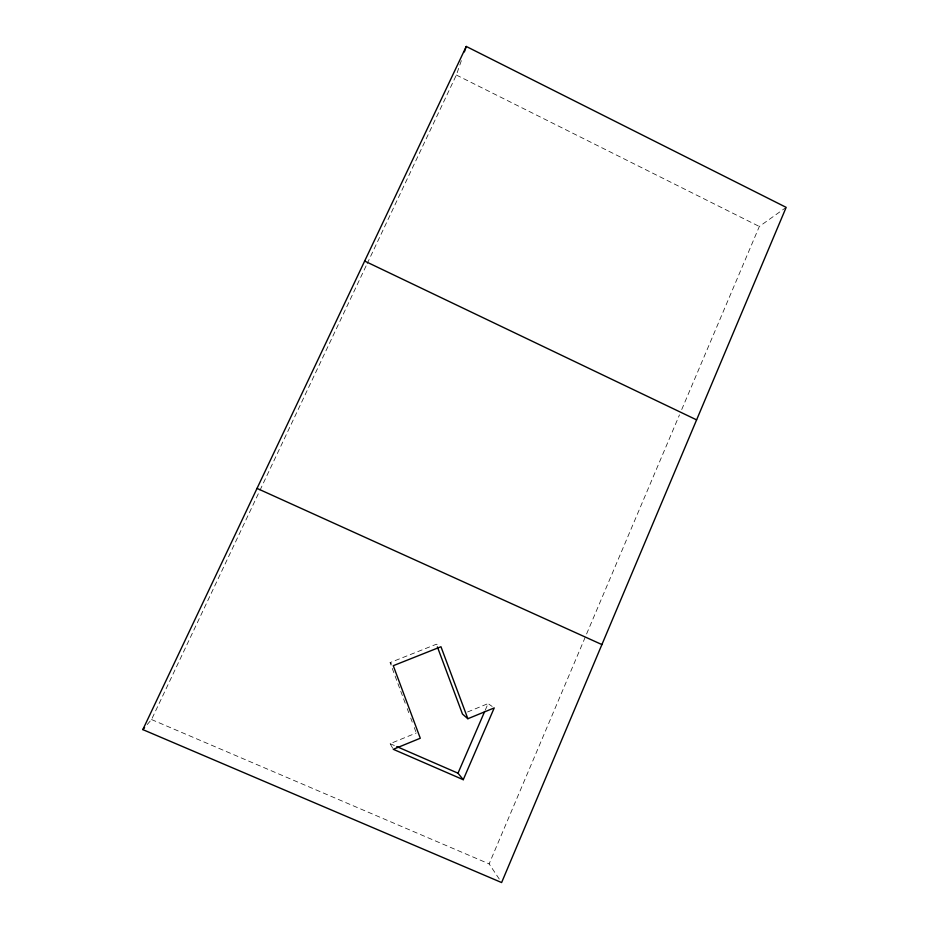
<?xml version="1.0" encoding="UTF-8"?>
<svg xmlns="http://www.w3.org/2000/svg" width="929" height="929" viewBox="0 0 929 929"><rect width="100%" height="100%" fill="white"/><g stroke="black" fill="none" stroke-linecap="round" stroke-linejoin="round"><path stroke-width="0.7" stroke-dasharray="4.64 3.48" d="M367.152 263.673L456.36 75.028L461.55 60.06M499.268 879.055L489.13 863.889L679.459 414.891M681.723 409.55L759.33 226.479L785.005 208.201M485.252 710.151L488.085 703.59L492.184 706.47M147.188 724.574L151.532 719.545L259.342 491.615M259.957 490.303L366.525 264.986M392.665 748.182L390.11 743.676L416.285 732.958M467.601 711.974L488.085 703.59M405.207 703.195L390.099 662.598L436.398 644.227L438.674 645.481M151.532 719.545L489.13 863.889M390.11 743.676L395.429 745.987M456.36 75.028L759.33 226.479M390.099 662.598L391.69 664.154M407.227 708.606L408.737 712.671M410.746 718.082L412.255 722.135M414.276 727.546L415.786 731.611"/><path stroke-width="1.39" d="M464.372 51.896L466.265 46.45L786.166 207.364L501.614 882.55L142.834 729.602L466.265 46.45M467.856 718.732L440.961 646.735L393.269 665.698L420.28 738.241L393.292 749.308L463.257 779.698L494.228 707.91L467.856 718.732L462.479 714.064L437.396 646.909M463.257 779.698L457.997 773.183L484.683 711.475M142.834 729.602L144.576 727.593M396.764 746.568L457.997 773.183M257.031 488.387L601.911 644.575M364.656 261.061L696.611 419.873"/></g></svg>
